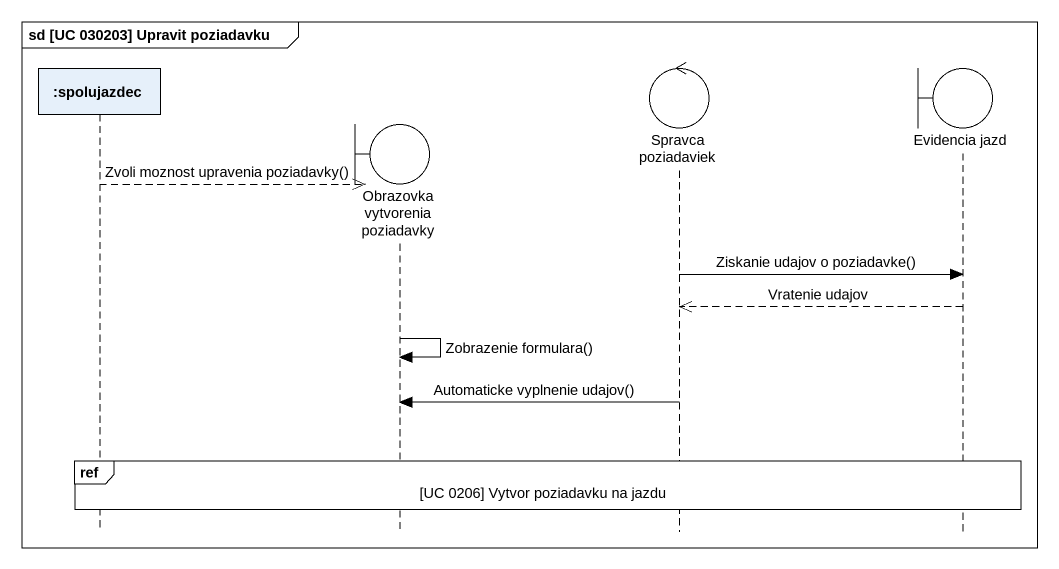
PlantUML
@startuml
mainframe sd [UC 030203] Upravit poziadavku
hide footbox
participant ":spolujazdec" as spolujazdec
boundary "Obrazovka vytvorenia poziadavky" as Obrazovka_vytvorenia
control "Spravca poziadaviek" as Spravca_poziadaviek
boundary "Evidencia jazd" as Evidencia_jazd

spolujazdec -->> Obrazovka_vytvorenia ** : Zvoli moznost upravenia poziadavky()
Spravca_poziadaviek -> Evidencia_jazd : Ziskanie udajov o poziadavke()
Evidencia_jazd -->> Spravca_poziadaviek : Vratenie udajov
Obrazovka_vytvorenia -> Obrazovka_vytvorenia : Zobrazenie formulara()
Spravca_poziadaviek -> Obrazovka_vytvorenia : Automaticke vyplnenie udajov()
ref over spolujazdec, Obrazovka_vytvorenia, Spravca_poziadaviek, Evidencia_jazd : [UC 0206] Vytvor poziadavku na jazdu
@enduml
